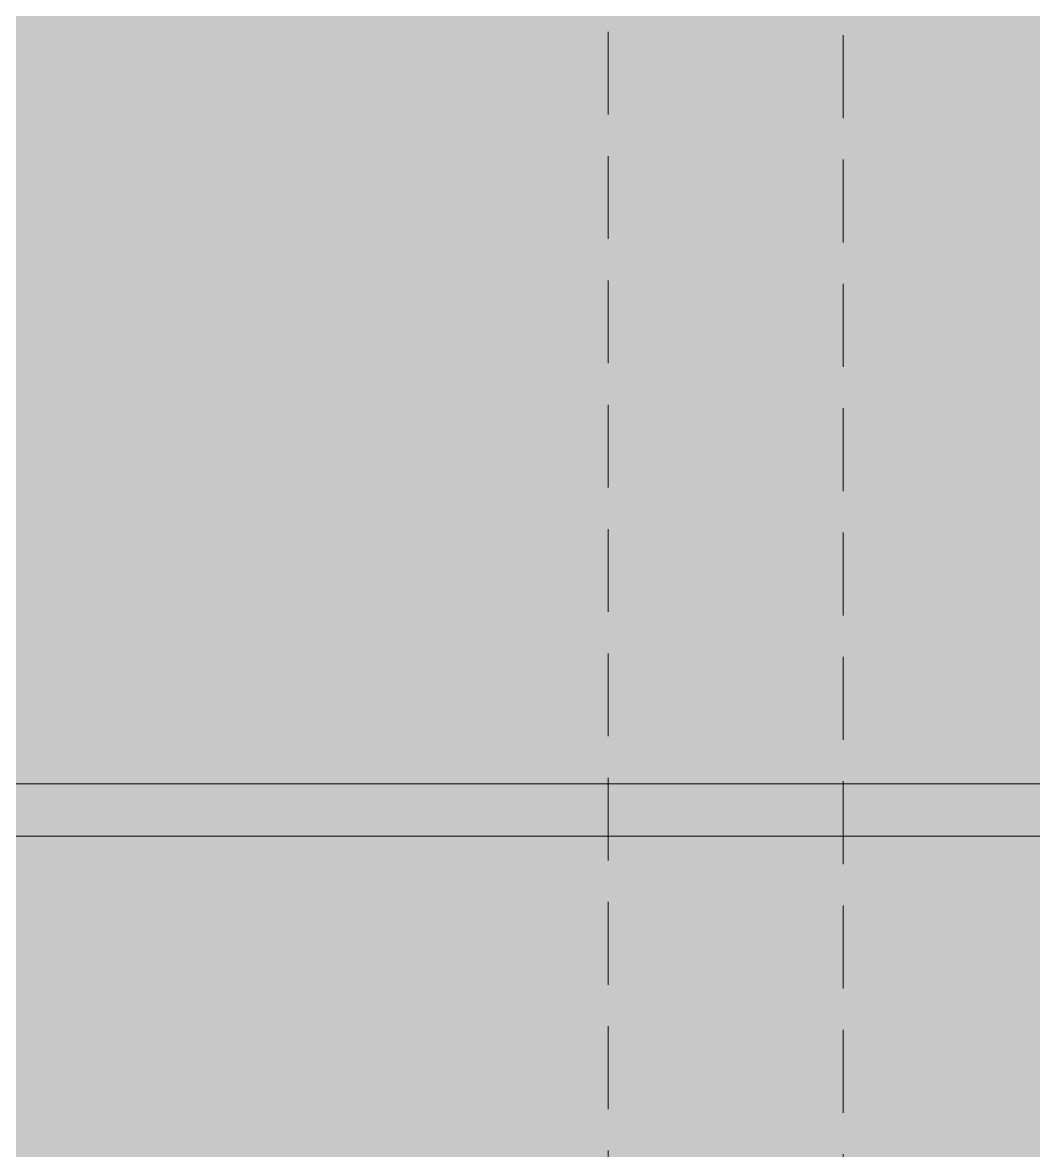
# Model space of a CAD drawing. Header units: millimetres. Extents: x -853320 to 19484, y -510814 to 9708.
# Drawn here: x 14832 to 14909.4, y 7442.2 to 7528.6 of the extents above; entities that cross this region are included whole.
import ezdxf

# ---------------------------------------------------------------- set-up
doc = ezdxf.new("R2010")
doc.units = ezdxf.units.MM
doc.linetypes.add('NASCOSTA', pattern=[9.525, 6.35, -3.175])
doc.layers.add('.', color=8, linetype='Continuous')
doc.layers.add('TRATTEGGI - Hatch', color=7, linetype='Continuous')
for name, color, linetype, lineweight in [('F_Iluminazione', 170, 'Continuous', 5), ('F_IMPIANTO IDRAULICO', 7, 'Continuous', 5), ('F_Proiezioni', 253, 'NASCOSTA', 9)]:
    doc.layers.add(name, color=color, linetype=linetype, lineweight=lineweight)

# ---------------------------------------------------------------- blocks, each defined once
blk = doc.blocks.new('MOBILE LAVABO_bagno doppia_pianta_rev.02')
at = {"layer": '.', "lineweight": 5, "transparency": 33554687}
h = blk.add_hatch(color=256, dxfattribs=at)
h.dxf.hatch_style = 1
edge = h.paths.add_edge_path(flags=16)
edge.add_line((4934.269, -5797.197), (4934.269, -6079.197))
edge.add_arc((4925.269, -6079.197), 9, -90, 0, ccw=False)
edge.add_line((4925.269, -6088.197), (4503.269, -6088.197))
edge.add_arc((4503.269, -6079.197), 9, 180, 270, ccw=False)
edge.add_line((4494.269, -6079.197), (4494.269, -5797.197))
edge.add_arc((4503.269, -5797.197), 9, 90, 180, ccw=False)
edge.add_line((4503.269, -5788.197), (4925.269, -5788.197))
edge.add_arc((4925.269, -5797.197), 9, 0, 90, ccw=False)
h.paths.add_polyline_path([(4314.269, -6188.197), (5114.269, -6188.197), (5114.269, -5668.197), (4314.269, -5668.197)])
at = {"layer": 'TRATTEGGI - Hatch', "transparency": 33554687}
h = blk.add_hatch(color=1, dxfattribs=at)
h.dxf.hatch_style = 1
h.set_gradient(color1=(192, 192, 192), color2=(255, 255, 0), rotation=180, name='INVCURVED')
h.paths.add_polyline_path([(5114.269, -6076.697), (4314.269, -6076.697), (4314.269, -6080.697), (5114.269, -6080.697)])
at = {"layer": 'F_Iluminazione'}
blk.add_lwpolyline([(5114.269, -6076.697), (4314.269, -6076.697), (4314.269, -6080.697), (5114.269, -6080.697)], close=True, dxfattribs=at)
at = {"layer": 'F_Proiezioni'}
blk.add_lwpolyline([(5075.269, -5914.302), (5057.269, -5914.302), (5057.269, -6254.302), (5075.269, -6254.302)], close=True, dxfattribs=at)

msp = doc.modelspace()

# ---------------------------------------------------------------- block references
at = {"layer": 'F_IMPIANTO IDRAULICO', "color": 1}
msp.add_blockref('MOBILE LAVABO_bagno doppia_pianta_rev.02', (9819.582, 13547.012), dxfattribs=at)

doc.saveas('drawing.dxf')
